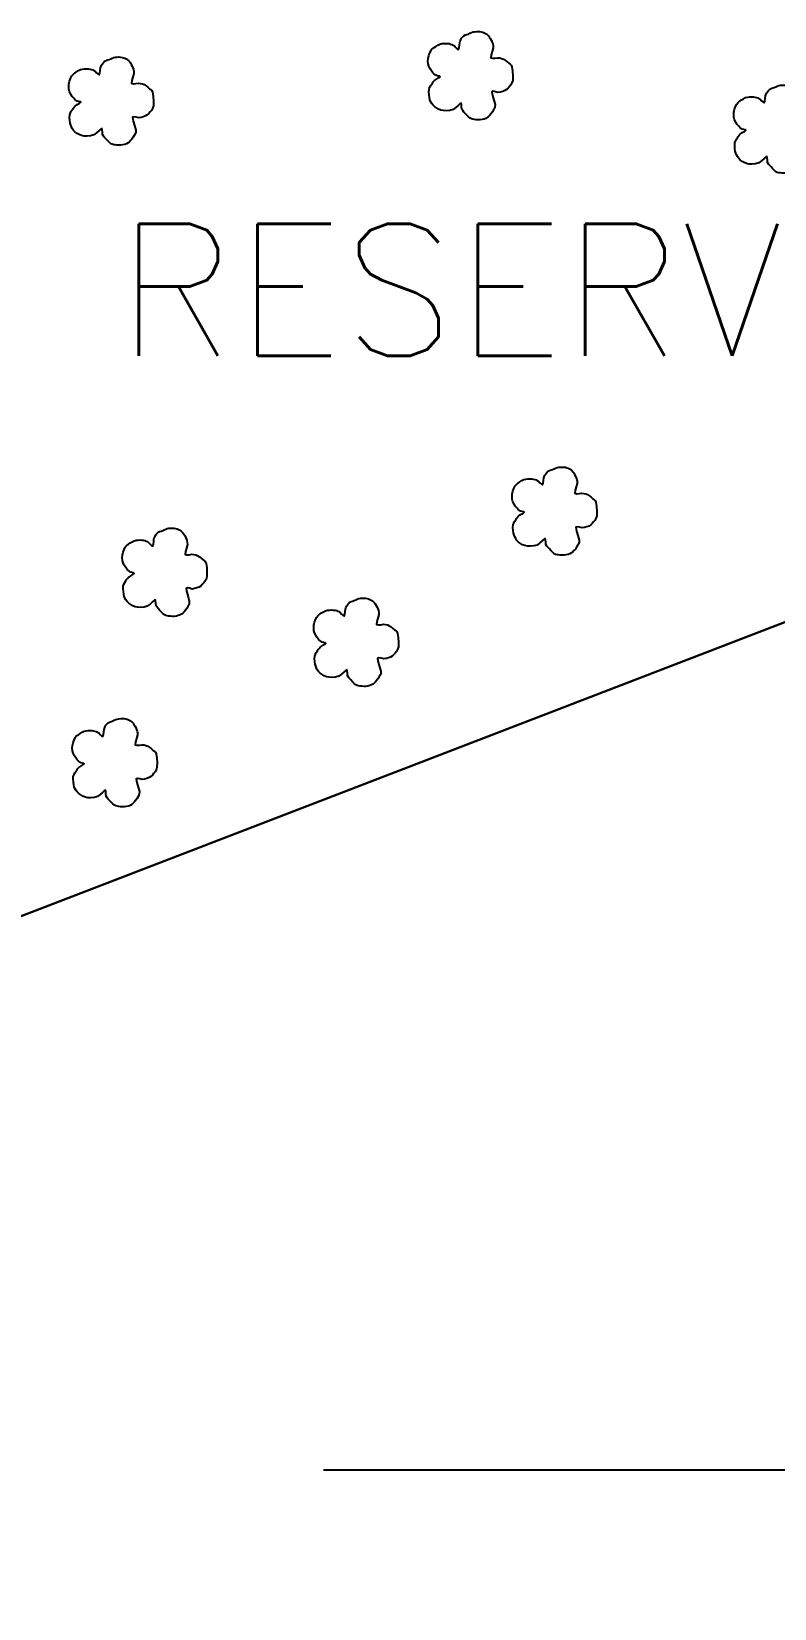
# Model space of a CAD drawing. Extents: x 730929 to 735129, y 7820181 to 7826121.
# Drawn here: x 732851.7 to 732998.2, y 7821222.7 to 7821533.6 of the extents above; entities that cross this region are included whole.
import ezdxf

# ---------------------------------------------------------------- set-up
doc = ezdxf.new("R2010")
doc.units = 0
doc.header["$MEASUREMENT"] = 0
doc.linetypes.add('LIN0', pattern=[0])
for name, color, linetype in [('0114000475', 1, 'Continuous'), ('MALHA', 8, 'Continuous'), ('RESERVA', 3, 'Continuous'), ('SIMBOLO ARVORE', 118, 'Continuous')]:
    doc.layers.add(name, color=color, linetype=linetype)
doc.layers.add('TEXTO_DIVERSOS', color=7, linetype='Continuous', lineweight=5)
doc.styles.add('Simplex', font='simplex.shx')

msp = doc.modelspace()

# ---------------------------------------------------------------- linework, layer by layer
at = {"layer": '0114000475'}
msp.add_lwpolyline([(732391.54, 7821455.55), (732456.35, 7821426.55), (732466.92, 7821403.84), (732446.28, 7821328.22), (732416.33, 7821266.98), (732407.51, 7821243.97), (732458.27, 7821242.72), (732526.28, 7821222.68), (732662.53, 7821281.66), (732761.64, 7821325.35), (733098.19, 7821454.83)], dxfattribs=at)
at = {"layer": 'MALHA'}
msp.add_lwpolyline([(732909.27, 7821250), (734928.54, 7821250)], dxfattribs=at)
at = {"layer": 'RESERVA', "flags": 128}
msp.add_lwpolyline([(733098.19, 7821454.83), (732761.64, 7821325.35), (732662.53, 7821281.66)], dxfattribs=at)
at = {"layer": 'SIMBOLO ARVORE', "linetype": 'LIN0', "elevation": 716.76, "flags": 128}
for points in [[(732936.29, 7821519.46), (732935.84, 7821519.07), (732935.34, 7821518.62), (732934.79, 7821518.2), (732934.15, 7821518.03), (732933.5, 7821517.96), (732932.88, 7821517.98), (732932.37, 7821518.09), (732931.92, 7821518.27), (732931.52, 7821518.51), (732931.15, 7821518.79), (732930.82, 7821519.11), (732930.55, 7821519.46), (732930.37, 7821519.79), (732930.24, 7821520.14), (732930.16, 7821520.54), (732930.07, 7821521.08), (732930.03, 7821521.63), (732930.05, 7821522.15), (732930.18, 7821522.54), (732930.36, 7821522.87), (732930.57, 7821523.16), (732930.72, 7821523.43), (732930.9, 7821523.68), (732931.12, 7821523.91), (732931.54, 7821524.19), (732931.93, 7821524.44), (732932.22, 7821524.66), (732932.09, 7821524.75), (732931.84, 7821524.81), (732931.52, 7821524.88), (732931.29, 7821525.01), (732931.06, 7821525.2), (732930.83, 7821525.45), (732930.53, 7821525.82), (732930.25, 7821526.25), (732930.02, 7821526.73), (732929.89, 7821527.22), (732929.84, 7821527.73), (732929.87, 7821528.25), (732930.02, 7821528.83), (732930.22, 7821529.37), (732930.46, 7821529.84), (732930.63, 7821530.08), (732930.83, 7821530.26), (732931.07, 7821530.41), (732931.41, 7821530.65), (732931.79, 7821530.89), (732932.19, 7821531.09), (732932.59, 7821531.19), (732932.99, 7821531.24), (732933.37, 7821531.25), (732933.71, 7821531.23), (732934.02, 7821531.19), (732934.31, 7821531.11), (732934.57, 7821531.03), (732934.81, 7821530.92), (732935.05, 7821530.77), (732935.35, 7821530.45), (732935.63, 7821530.17), (732935.87, 7821530.04), (732935.99, 7821530.42), (732936.06, 7821530.92), (732936.12, 7821531.43), (732936.17, 7821531.66), (732936.23, 7821531.83), (732936.32, 7821531.99), (732936.49, 7821532.25), (732936.69, 7821532.52), (732936.93, 7821532.76), (732937.22, 7821532.9), (732937.52, 7821533), (732937.84, 7821533.09), (732938.13, 7821533.24), (732938.43, 7821533.37), (732938.73, 7821533.49), (732939.05, 7821533.55), (732939.39, 7821533.58), (732939.72, 7821533.58), (732940.05, 7821533.56), (732940.36, 7821533.52), (732940.66, 7821533.44), (732940.94, 7821533.34), (732941.19, 7821533.2), (732941.43, 7821533.04), (732941.63, 7821532.87), (732941.82, 7821532.66), (732942, 7821532.42), (732942.18, 7821532.13), (732942.35, 7821531.79), (732942.5, 7821531.44), (732942.61, 7821531.13), (732942.68, 7821530.77), (732942.69, 7821530.35), (732942.49, 7821529.65), (732942.31, 7821528.97), (732942.24, 7821528.4), (732942.59, 7821528.3), (732943.07, 7821528.34), (732943.6, 7821528.42), (732944, 7821528.38), (732944.37, 7821528.29), (732944.73, 7821528.15), (732945.11, 7821527.9), (732945.47, 7821527.61), (732945.8, 7821527.31), (732946.04, 7821527.17), (732946.24, 7821526.97), (732946.39, 7821526.63), (732946.51, 7821525.79), (732946.56, 7821524.85), (732946.55, 7821523.95), (732946.39, 7821523.44), (732946.16, 7821523.05), (732945.89, 7821522.75), (732945.64, 7821522.44), (732945.35, 7821522.17), (732945.01, 7821521.95), (732944.58, 7821521.78), (732944.11, 7821521.65), (732943.64, 7821521.58), (732943.14, 7821521.72), (732942.71, 7821521.79), (732942.43, 7821521.69), (732942.58, 7821520.94), (732942.83, 7821520.06), (732943.08, 7821519.18), (732943.06, 7821518.74), (732942.95, 7821518.4), (732942.78, 7821518.12), (732942.57, 7821517.75), (732942.33, 7821517.41), (732942.06, 7821517.1), (732941.81, 7821516.84), (732941.55, 7821516.63), (732941.26, 7821516.46), (732940.9, 7821516.33), (732940.52, 7821516.24), (732940.13, 7821516.18), (732939.74, 7821516.18), (732939.36, 7821516.2), (732939.01, 7821516.25), (732938.71, 7821516.29), (732938.44, 7821516.36), (732938.16, 7821516.49), (732937.83, 7821516.77), (732937.51, 7821517.09), (732937.2, 7821517.44), (732936.94, 7821517.71), (732936.72, 7821517.99), (732936.54, 7821518.29), (732936.48, 7821518.76), (732936.43, 7821519.22), (732936.34, 7821519.59), (732936.34, 7821519.59)], [(732865.45, 7821514.44), (732865, 7821514.05), (732864.5, 7821513.6), (732863.95, 7821513.18), (732863.31, 7821513), (732862.66, 7821512.94), (732862.04, 7821512.96), (732861.53, 7821513.07), (732861.08, 7821513.25), (732860.68, 7821513.49), (732860.3, 7821513.77), (732859.98, 7821514.09), (732859.71, 7821514.44), (732859.53, 7821514.76), (732859.4, 7821515.12), (732859.31, 7821515.52), (732859.23, 7821516.06), (732859.19, 7821516.6), (732859.21, 7821517.13), (732859.34, 7821517.52), (732859.52, 7821517.85), (732859.73, 7821518.14), (732859.88, 7821518.41), (732860.06, 7821518.65), (732860.28, 7821518.89), (732860.7, 7821519.17), (732861.09, 7821519.42), (732861.37, 7821519.64), (732861.25, 7821519.73), (732861, 7821519.79), (732860.67, 7821519.86), (732860.45, 7821519.99), (732860.22, 7821520.18), (732859.99, 7821520.43), (732859.69, 7821520.8), (732859.41, 7821521.23), (732859.17, 7821521.71), (732859.05, 7821522.2), (732859, 7821522.71), (732859.03, 7821523.23), (732859.18, 7821523.81), (732859.38, 7821524.35), (732859.61, 7821524.82), (732859.79, 7821525.06), (732859.99, 7821525.24), (732860.23, 7821525.38), (732860.57, 7821525.63), (732860.95, 7821525.87), (732861.35, 7821526.07), (732861.75, 7821526.17), (732862.15, 7821526.22), (732862.53, 7821526.23), (732862.87, 7821526.21), (732863.18, 7821526.16), (732863.47, 7821526.09), (732863.73, 7821526.01), (732863.97, 7821525.9), (732864.21, 7821525.75), (732864.51, 7821525.42), (732864.79, 7821525.15), (732865.03, 7821525.02), (732865.15, 7821525.39), (732865.22, 7821525.89), (732865.27, 7821526.41), (732865.33, 7821526.64), (732865.39, 7821526.81), (732865.48, 7821526.97), (732865.64, 7821527.23), (732865.85, 7821527.5), (732866.09, 7821527.74), (732866.38, 7821527.87), (732866.68, 7821527.98), (732867, 7821528.07), (732867.29, 7821528.21), (732867.58, 7821528.35), (732867.88, 7821528.46), (732868.21, 7821528.52), (732868.55, 7821528.55), (732868.88, 7821528.56), (732869.21, 7821528.54), (732869.52, 7821528.49), (732869.82, 7821528.42), (732870.1, 7821528.31), (732870.35, 7821528.18), (732870.59, 7821528.02), (732870.79, 7821527.84), (732870.98, 7821527.64), (732871.16, 7821527.4), (732871.34, 7821527.1), (732871.51, 7821526.77), (732871.65, 7821526.42), (732871.77, 7821526.11), (732871.84, 7821525.75), (732871.85, 7821525.33), (732871.65, 7821524.63), (732871.47, 7821523.95), (732871.4, 7821523.38), (732871.75, 7821523.28), (732872.23, 7821523.31), (732872.76, 7821523.4), (732873.15, 7821523.36), (732873.53, 7821523.27), (732873.89, 7821523.13), (732874.27, 7821522.87), (732874.63, 7821522.58), (732874.95, 7821522.29), (732875.2, 7821522.15), (732875.4, 7821521.95), (732875.54, 7821521.61), (732875.66, 7821520.77), (732875.72, 7821519.83), (732875.7, 7821518.93), (732875.55, 7821518.42), (732875.32, 7821518.03), (732875.05, 7821517.73), (732874.79, 7821517.42), (732874.5, 7821517.15), (732874.17, 7821516.93), (732873.74, 7821516.76), (732873.27, 7821516.63), (732872.8, 7821516.56), (732872.29, 7821516.7), (732871.87, 7821516.77), (732871.59, 7821516.67), (732871.74, 7821515.92), (732871.99, 7821515.04), (732872.24, 7821514.16), (732872.22, 7821513.72), (732872.11, 7821513.38), (732871.94, 7821513.1), (732871.73, 7821512.73), (732871.48, 7821512.39), (732871.22, 7821512.08), (732870.97, 7821511.82), (732870.71, 7821511.61), (732870.42, 7821511.44), (732870.06, 7821511.31), (732869.68, 7821511.22), (732869.29, 7821511.16), (732868.9, 7821511.16), (732868.52, 7821511.18), (732868.16, 7821511.23), (732867.87, 7821511.26), (732867.59, 7821511.34), (732867.32, 7821511.47), (732866.99, 7821511.75), (732866.66, 7821512.07), (732866.35, 7821512.42), (732866.09, 7821512.69), (732865.87, 7821512.97), (732865.7, 7821513.27), (732865.64, 7821513.74), (732865.59, 7821514.2), (732865.5, 7821514.57), (732865.5, 7821514.57)], [(732996.59, 7821508.92), (732996.14, 7821508.52), (732995.64, 7821508.08), (732995.08, 7821507.66), (732994.45, 7821507.48), (732993.8, 7821507.41), (732993.18, 7821507.44), (732992.67, 7821507.55), (732992.22, 7821507.73), (732991.81, 7821507.97), (732991.44, 7821508.25), (732991.12, 7821508.57), (732990.85, 7821508.91), (732990.67, 7821509.24), (732990.54, 7821509.6), (732990.45, 7821510), (732990.37, 7821510.53), (732990.33, 7821511.08), (732990.34, 7821511.61), (732990.48, 7821511.99), (732990.66, 7821512.33), (732990.86, 7821512.62), (732991.02, 7821512.89), (732991.19, 7821513.13), (732991.41, 7821513.37), (732991.83, 7821513.64), (732992.23, 7821513.9), (732992.51, 7821514.11), (732992.39, 7821514.2), (732992.13, 7821514.27), (732991.81, 7821514.34), (732991.59, 7821514.47), (732991.36, 7821514.66), (732991.12, 7821514.91), (732990.83, 7821515.28), (732990.55, 7821515.71), (732990.31, 7821516.19), (732990.18, 7821516.67), (732990.13, 7821517.18), (732990.16, 7821517.71), (732990.31, 7821518.28), (732990.52, 7821518.82), (732990.75, 7821519.29), (732990.93, 7821519.54), (732991.13, 7821519.71), (732991.36, 7821519.86), (732991.7, 7821520.11), (732992.08, 7821520.34), (732992.49, 7821520.55), (732992.89, 7821520.65), (732993.28, 7821520.7), (732993.66, 7821520.7), (732994, 7821520.69), (732994.32, 7821520.64), (732994.61, 7821520.57), (732994.86, 7821520.49), (732995.11, 7821520.37), (732995.35, 7821520.23), (732995.64, 7821519.9), (732995.93, 7821519.63), (732996.17, 7821519.5), (732996.28, 7821519.87), (732996.36, 7821520.37), (732996.41, 7821520.89), (732996.46, 7821521.11), (732996.53, 7821521.29), (732996.62, 7821521.44), (732996.78, 7821521.71), (732996.99, 7821521.98), (732997.23, 7821522.22), (732997.51, 7821522.35), (732997.82, 7821522.46), (732998.13, 7821522.55), (732998.43, 7821522.69), (732998.72, 7821522.83), (732999.02, 7821522.94), (732999.35, 7821523), (732999.68, 7821523.03), (733000.02, 7821523.03), (733000.34, 7821523.02), (733000.66, 7821522.97), (733000.96, 7821522.9), (733001.23, 7821522.79), (733001.49, 7821522.66), (733001.72, 7821522.49), (733001.93, 7821522.32), (733002.12, 7821522.12), (733002.29, 7821521.88), (733002.48, 7821521.58), (733002.65, 7821521.25), (733002.79, 7821520.9), (733002.91, 7821520.58), (733002.97, 7821520.23), (733002.98, 7821519.8), (733002.78, 7821519.11), (733002.6, 7821518.43), (733002.53, 7821517.86), (733002.89, 7821517.76), (733003.37, 7821517.79), (733003.9, 7821517.88), (733004.29, 7821517.83), (733004.67, 7821517.75), (733005.03, 7821517.61), (733005.41, 7821517.35), (733005.77, 7821517.06), (733006.09, 7821516.76), (733006.34, 7821516.63), (733006.53, 7821516.43), (733006.68, 7821516.09), (733006.8, 7821515.25), (733006.86, 7821514.31), (733006.84, 7821513.41), (733006.68, 7821512.89), (733006.46, 7821512.51), (733006.18, 7821512.21), (733005.93, 7821511.89), (733005.64, 7821511.63), (733005.31, 7821511.41), (733004.87, 7821511.23), (733004.41, 7821511.11), (733003.93, 7821511.04), (733003.43, 7821511.17), (733003.01, 7821511.25), (733002.73, 7821511.14), (733002.87, 7821510.4), (733003.12, 7821509.52), (733003.37, 7821508.64), (733003.35, 7821508.19), (733003.25, 7821507.85), (733003.08, 7821507.57), (733002.87, 7821507.21), (733002.62, 7821506.87), (733002.35, 7821506.55), (733002.11, 7821506.3), (733001.85, 7821506.09), (733001.56, 7821505.92), (733001.2, 7821505.79), (733000.82, 7821505.69), (733000.42, 7821505.64), (733000.03, 7821505.63), (732999.66, 7821505.66), (732999.3, 7821505.71), (732999.01, 7821505.74), (732998.73, 7821505.81), (732998.46, 7821505.95), (732998.13, 7821506.22), (732997.8, 7821506.55), (732997.49, 7821506.9), (732997.23, 7821507.16), (732997.01, 7821507.44), (732996.83, 7821507.75), (732996.78, 7821508.22), (732996.73, 7821508.67), (732996.63, 7821509.05), (732996.63, 7821509.05)], [(732952.87, 7821433.6), (732952.42, 7821433.21), (732951.92, 7821432.76), (732951.37, 7821432.34), (732950.73, 7821432.17), (732950.08, 7821432.1), (732949.46, 7821432.12), (732948.95, 7821432.23), (732948.5, 7821432.41), (732948.1, 7821432.65), (732947.73, 7821432.93), (732947.4, 7821433.25), (732947.14, 7821433.6), (732946.95, 7821433.93), (732946.82, 7821434.28), (732946.74, 7821434.69), (732946.65, 7821435.22), (732946.61, 7821435.77), (732946.63, 7821436.29), (732946.76, 7821436.68), (732946.94, 7821437.01), (732947.15, 7821437.3), (732947.3, 7821437.57), (732947.48, 7821437.82), (732947.7, 7821438.05), (732948.12, 7821438.33), (732948.52, 7821438.58), (732948.8, 7821438.8), (732948.68, 7821438.89), (732948.42, 7821438.95), (732948.1, 7821439.02), (732947.87, 7821439.16), (732947.65, 7821439.34), (732947.41, 7821439.59), (732947.11, 7821439.96), (732946.83, 7821440.39), (732946.6, 7821440.87), (732946.47, 7821441.36), (732946.42, 7821441.87), (732946.45, 7821442.39), (732946.6, 7821442.97), (732946.8, 7821443.51), (732947.04, 7821443.98), (732947.21, 7821444.22), (732947.41, 7821444.4), (732947.65, 7821444.55), (732947.99, 7821444.79), (732948.37, 7821445.03), (732948.77, 7821445.23), (732949.17, 7821445.33), (732949.57, 7821445.38), (732949.95, 7821445.39), (732950.29, 7821445.37), (732950.6, 7821445.33), (732950.89, 7821445.25), (732951.15, 7821445.17), (732951.39, 7821445.06), (732951.64, 7821444.91), (732951.93, 7821444.59), (732952.21, 7821444.31), (732952.45, 7821444.18), (732952.57, 7821444.56), (732952.65, 7821445.06), (732952.7, 7821445.57), (732952.75, 7821445.8), (732952.81, 7821445.97), (732952.9, 7821446.13), (732953.07, 7821446.39), (732953.27, 7821446.66), (732953.51, 7821446.9), (732953.8, 7821447.04), (732954.11, 7821447.14), (732954.42, 7821447.23), (732954.71, 7821447.38), (732955.01, 7821447.51), (732955.31, 7821447.63), (732955.63, 7821447.69), (732955.97, 7821447.72), (732956.3, 7821447.72), (732956.63, 7821447.7), (732956.94, 7821447.66), (732957.24, 7821447.58), (732957.52, 7821447.48), (732957.78, 7821447.34), (732958.01, 7821447.18), (732958.22, 7821447.01), (732958.4, 7821446.8), (732958.58, 7821446.57), (732958.76, 7821446.27), (732958.93, 7821445.94), (732959.08, 7821445.58), (732959.19, 7821445.27), (732959.26, 7821444.91), (732959.27, 7821444.49), (732959.07, 7821443.8), (732958.89, 7821443.11), (732958.82, 7821442.54), (732959.17, 7821442.44), (732959.65, 7821442.48), (732960.18, 7821442.56), (732960.58, 7821442.52), (732960.95, 7821442.43), (732961.31, 7821442.29), (732961.69, 7821442.04), (732962.05, 7821441.75), (732962.38, 7821441.45), (732962.62, 7821441.31), (732962.82, 7821441.11), (732962.97, 7821440.77), (732963.09, 7821439.93), (732963.15, 7821438.99), (732963.13, 7821438.09), (732962.97, 7821437.58), (732962.74, 7821437.19), (732962.47, 7821436.89), (732962.22, 7821436.58), (732961.93, 7821436.31), (732961.6, 7821436.09), (732961.16, 7821435.92), (732960.69, 7821435.8), (732960.22, 7821435.72), (732959.72, 7821435.86), (732959.29, 7821435.93), (732959.01, 7821435.83), (732959.16, 7821435.08), (732959.41, 7821434.2), (732959.66, 7821433.32), (732959.64, 7821432.88), (732959.53, 7821432.54), (732959.36, 7821432.26), (732959.15, 7821431.9), (732958.91, 7821431.55), (732958.64, 7821431.24), (732958.39, 7821430.98), (732958.13, 7821430.77), (732957.84, 7821430.6), (732957.49, 7821430.47), (732957.1, 7821430.38), (732956.71, 7821430.32), (732956.32, 7821430.32), (732955.94, 7821430.34), (732955.59, 7821430.39), (732955.29, 7821430.43), (732955.02, 7821430.5), (732954.74, 7821430.63), (732954.41, 7821430.91), (732954.09, 7821431.23), (732953.78, 7821431.58), (732953.52, 7821431.85), (732953.3, 7821432.13), (732953.12, 7821432.44), (732953.07, 7821432.9), (732953.01, 7821433.36), (732952.92, 7821433.73), (732952.92, 7821433.73)], [(732876, 7821421.55), (732875.55, 7821421.16), (732875.05, 7821420.71), (732874.5, 7821420.29), (732873.86, 7821420.12), (732873.21, 7821420.05), (732872.59, 7821420.07), (732872.08, 7821420.18), (732871.63, 7821420.36), (732871.23, 7821420.6), (732870.85, 7821420.88), (732870.53, 7821421.2), (732870.26, 7821421.55), (732870.08, 7821421.88), (732869.95, 7821422.23), (732869.86, 7821422.63), (732869.78, 7821423.17), (732869.74, 7821423.72), (732869.75, 7821424.24), (732869.89, 7821424.63), (732870.07, 7821424.96), (732870.27, 7821425.25), (732870.43, 7821425.52), (732870.61, 7821425.77), (732870.82, 7821426), (732871.24, 7821426.28), (732871.64, 7821426.53), (732871.92, 7821426.75), (732871.8, 7821426.84), (732871.54, 7821426.9), (732871.22, 7821426.97), (732871, 7821427.1), (732870.77, 7821427.29), (732870.53, 7821427.54), (732870.24, 7821427.91), (732869.96, 7821428.34), (732869.72, 7821428.82), (732869.6, 7821429.31), (732869.55, 7821429.82), (732869.58, 7821430.34), (732869.72, 7821430.92), (732869.93, 7821431.46), (732870.16, 7821431.93), (732870.34, 7821432.17), (732870.54, 7821432.35), (732870.78, 7821432.5), (732871.12, 7821432.74), (732871.5, 7821432.98), (732871.9, 7821433.18), (732872.3, 7821433.28), (732872.69, 7821433.33), (732873.08, 7821433.34), (732873.41, 7821433.32), (732873.73, 7821433.28), (732874.02, 7821433.2), (732874.27, 7821433.12), (732874.52, 7821433.01), (732874.76, 7821432.86), (732875.06, 7821432.54), (732875.34, 7821432.26), (732875.58, 7821432.13), (732875.7, 7821432.51), (732875.77, 7821433.01), (732875.82, 7821433.52), (732875.87, 7821433.75), (732875.94, 7821433.92), (732876.03, 7821434.08), (732876.19, 7821434.34), (732876.4, 7821434.61), (732876.64, 7821434.85), (732876.92, 7821434.99), (732877.23, 7821435.09), (732877.55, 7821435.18), (732877.84, 7821435.33), (732878.13, 7821435.46), (732878.43, 7821435.58), (732878.76, 7821435.64), (732879.09, 7821435.67), (732879.43, 7821435.67), (732879.75, 7821435.65), (732880.07, 7821435.61), (732880.37, 7821435.53), (732880.65, 7821435.43), (732880.9, 7821435.29), (732881.14, 7821435.13), (732881.34, 7821434.96), (732881.53, 7821434.75), (732881.7, 7821434.51), (732881.89, 7821434.22), (732882.06, 7821433.88), (732882.2, 7821433.53), (732882.32, 7821433.22), (732882.39, 7821432.86), (732882.4, 7821432.44), (732882.2, 7821431.75), (732882.01, 7821431.06), (732881.94, 7821430.49), (732882.3, 7821430.39), (732882.78, 7821430.43), (732883.31, 7821430.51), (732883.7, 7821430.47), (732884.08, 7821430.38), (732884.44, 7821430.24), (732884.82, 7821429.99), (732885.18, 7821429.7), (732885.5, 7821429.4), (732885.75, 7821429.26), (732885.94, 7821429.06), (732886.09, 7821428.72), (732886.21, 7821427.88), (732886.27, 7821426.94), (732886.25, 7821426.04), (732886.09, 7821425.53), (732885.87, 7821425.14), (732885.59, 7821424.84), (732885.34, 7821424.53), (732885.05, 7821424.26), (732884.72, 7821424.04), (732884.28, 7821423.87), (732883.82, 7821423.74), (732883.35, 7821423.67), (732882.84, 7821423.81), (732882.42, 7821423.88), (732882.14, 7821423.78), (732882.29, 7821423.03), (732882.54, 7821422.15), (732882.78, 7821421.27), (732882.76, 7821420.83), (732882.66, 7821420.49), (732882.49, 7821420.21), (732882.28, 7821419.84), (732882.03, 7821419.5), (732881.76, 7821419.19), (732881.52, 7821418.93), (732881.26, 7821418.72), (732880.97, 7821418.55), (732880.61, 7821418.42), (732880.23, 7821418.33), (732879.83, 7821418.27), (732879.45, 7821418.27), (732879.07, 7821418.29), (732878.71, 7821418.34), (732878.42, 7821418.38), (732878.14, 7821418.45), (732877.87, 7821418.58), (732877.54, 7821418.86), (732877.21, 7821419.18), (732876.9, 7821419.53), (732876.64, 7821419.8), (732876.42, 7821420.08), (732876.25, 7821420.38), (732876.19, 7821420.85), (732876.14, 7821421.31), (732876.05, 7821421.68), (732876.05, 7821421.68)], [(732913.76, 7821407.75), (732913.31, 7821407.36), (732912.81, 7821406.91), (732912.26, 7821406.49), (732911.62, 7821406.32), (732910.97, 7821406.25), (732910.35, 7821406.27), (732909.84, 7821406.38), (732909.39, 7821406.56), (732908.99, 7821406.8), (732908.61, 7821407.08), (732908.29, 7821407.4), (732908.02, 7821407.75), (732907.84, 7821408.08), (732907.71, 7821408.43), (732907.62, 7821408.84), (732907.54, 7821409.37), (732907.5, 7821409.92), (732907.51, 7821410.44), (732907.65, 7821410.83), (732907.83, 7821411.16), (732908.03, 7821411.45), (732908.19, 7821411.72), (732908.36, 7821411.97), (732908.58, 7821412.2), (732909, 7821412.48), (732909.4, 7821412.73), (732909.68, 7821412.95), (732909.56, 7821413.04), (732909.3, 7821413.1), (732908.98, 7821413.17), (732908.76, 7821413.31), (732908.53, 7821413.49), (732908.29, 7821413.74), (732908, 7821414.11), (732907.72, 7821414.54), (732907.48, 7821415.02), (732907.36, 7821415.51), (732907.31, 7821416.02), (732907.34, 7821416.54), (732907.48, 7821417.12), (732907.69, 7821417.66), (732907.92, 7821418.13), (732908.1, 7821418.37), (732908.3, 7821418.55), (732908.54, 7821418.7), (732908.88, 7821418.94), (732909.26, 7821419.18), (732909.66, 7821419.38), (732910.06, 7821419.48), (732910.45, 7821419.53), (732910.84, 7821419.54), (732911.17, 7821419.52), (732911.49, 7821419.48), (732911.78, 7821419.41), (732912.03, 7821419.32), (732912.28, 7821419.21), (732912.52, 7821419.06), (732912.82, 7821418.74), (732913.1, 7821418.46), (732913.34, 7821418.33), (732913.46, 7821418.71), (732913.53, 7821419.21), (732913.58, 7821419.72), (732913.63, 7821419.95), (732913.7, 7821420.12), (732913.79, 7821420.28), (732913.95, 7821420.55), (732914.16, 7821420.81), (732914.4, 7821421.05), (732914.68, 7821421.19), (732914.99, 7821421.29), (732915.31, 7821421.38), (732915.6, 7821421.53), (732915.89, 7821421.66), (732916.19, 7821421.78), (732916.52, 7821421.84), (732916.85, 7821421.87), (732917.19, 7821421.87), (732917.51, 7821421.85), (732917.83, 7821421.81), (732918.13, 7821421.73), (732918.4, 7821421.63), (732918.66, 7821421.49), (732918.89, 7821421.33), (732919.1, 7821421.16), (732919.29, 7821420.95), (732919.46, 7821420.72), (732919.65, 7821420.42), (732919.82, 7821420.09), (732919.96, 7821419.73), (732920.08, 7821419.42), (732920.15, 7821419.06), (732920.16, 7821418.64), (732919.96, 7821417.95), (732919.77, 7821417.26), (732919.7, 7821416.69), (732920.06, 7821416.59), (732920.54, 7821416.63), (732921.07, 7821416.71), (732921.46, 7821416.67), (732921.84, 7821416.58), (732922.2, 7821416.44), (732922.58, 7821416.19), (732922.94, 7821415.9), (732923.26, 7821415.6), (732923.51, 7821415.46), (732923.7, 7821415.26), (732923.85, 7821414.92), (732923.97, 7821414.08), (732924.03, 7821413.14), (732924.01, 7821412.24), (732923.85, 7821411.73), (732923.63, 7821411.34), (732923.35, 7821411.04), (732923.1, 7821410.73), (732922.81, 7821410.46), (732922.48, 7821410.24), (732922.04, 7821410.07), (732921.58, 7821409.95), (732921.1, 7821409.87), (732920.6, 7821410.01), (732920.18, 7821410.08), (732919.9, 7821409.98), (732920.05, 7821409.24), (732920.3, 7821408.35), (732920.54, 7821407.48), (732920.52, 7821407.03), (732920.42, 7821406.69), (732920.25, 7821406.41), (732920.04, 7821406.05), (732919.79, 7821405.7), (732919.52, 7821405.39), (732919.28, 7821405.14), (732919.02, 7821404.92), (732918.73, 7821404.75), (732918.37, 7821404.62), (732917.99, 7821404.53), (732917.59, 7821404.48), (732917.21, 7821404.47), (732916.83, 7821404.49), (732916.47, 7821404.54), (732916.18, 7821404.58), (732915.9, 7821404.65), (732915.63, 7821404.78), (732915.3, 7821405.06), (732914.97, 7821405.39), (732914.66, 7821405.73), (732914.4, 7821406), (732914.18, 7821406.28), (732914.01, 7821406.59), (732913.95, 7821407.06), (732913.9, 7821407.51), (732913.81, 7821407.88), (732913.81, 7821407.88)], [(732866.16, 7821384.01), (732865.71, 7821383.61), (732865.21, 7821383.17), (732864.65, 7821382.75), (732864.02, 7821382.57), (732863.37, 7821382.5), (732862.75, 7821382.53), (732862.24, 7821382.64), (732861.79, 7821382.82), (732861.38, 7821383.06), (732861.01, 7821383.34), (732860.69, 7821383.66), (732860.42, 7821384), (732860.24, 7821384.33), (732860.11, 7821384.69), (732860.02, 7821385.09), (732859.94, 7821385.62), (732859.9, 7821386.17), (732859.91, 7821386.7), (732860.05, 7821387.08), (732860.23, 7821387.42), (732860.43, 7821387.71), (732860.59, 7821387.98), (732860.76, 7821388.22), (732860.98, 7821388.46), (732861.4, 7821388.73), (732861.8, 7821388.99), (732862.08, 7821389.2), (732861.96, 7821389.29), (732861.7, 7821389.36), (732861.38, 7821389.43), (732861.16, 7821389.56), (732860.93, 7821389.75), (732860.69, 7821390), (732860.4, 7821390.37), (732860.12, 7821390.8), (732859.88, 7821391.28), (732859.75, 7821391.76), (732859.7, 7821392.27), (732859.73, 7821392.8), (732859.88, 7821393.37), (732860.09, 7821393.91), (732860.32, 7821394.38), (732860.5, 7821394.63), (732860.7, 7821394.8), (732860.93, 7821394.95), (732861.27, 7821395.2), (732861.65, 7821395.43), (732862.06, 7821395.64), (732862.46, 7821395.74), (732862.85, 7821395.79), (732863.23, 7821395.79), (732863.57, 7821395.78), (732863.89, 7821395.73), (732864.18, 7821395.66), (732864.43, 7821395.58), (732864.68, 7821395.46), (732864.92, 7821395.32), (732865.22, 7821394.99), (732865.5, 7821394.72), (732865.74, 7821394.59), (732865.85, 7821394.96), (732865.93, 7821395.46), (732865.98, 7821395.98), (732866.03, 7821396.2), (732866.1, 7821396.38), (732866.19, 7821396.53), (732866.35, 7821396.8), (732866.56, 7821397.07), (732866.8, 7821397.31), (732867.08, 7821397.44), (732867.39, 7821397.55), (732867.7, 7821397.64), (732868, 7821397.78), (732868.29, 7821397.92), (732868.59, 7821398.03), (732868.92, 7821398.09), (732869.25, 7821398.12), (732869.59, 7821398.12), (732869.91, 7821398.11), (732870.23, 7821398.06), (732870.53, 7821397.99), (732870.8, 7821397.88), (732871.06, 7821397.75), (732871.29, 7821397.58), (732871.5, 7821397.41), (732871.69, 7821397.21), (732871.86, 7821396.97), (732872.05, 7821396.67), (732872.22, 7821396.34), (732872.36, 7821395.99), (732872.48, 7821395.67), (732872.54, 7821395.32), (732872.55, 7821394.89), (732872.35, 7821394.2), (732872.17, 7821393.52), (732872.1, 7821392.95), (732872.46, 7821392.85), (732872.94, 7821392.88), (732873.47, 7821392.97), (732873.86, 7821392.92), (732874.24, 7821392.84), (732874.6, 7821392.7), (732874.98, 7821392.44), (732875.34, 7821392.15), (732875.66, 7821391.85), (732875.91, 7821391.72), (732876.1, 7821391.52), (732876.25, 7821391.18), (732876.37, 7821390.34), (732876.43, 7821389.4), (732876.41, 7821388.5), (732876.25, 7821387.98), (732876.03, 7821387.6), (732875.75, 7821387.3), (732875.5, 7821386.98), (732875.21, 7821386.72), (732874.88, 7821386.5), (732874.44, 7821386.32), (732873.98, 7821386.2), (732873.5, 7821386.13), (732873, 7821386.26), (732872.58, 7821386.34), (732872.3, 7821386.23), (732872.44, 7821385.49), (732872.69, 7821384.61), (732872.94, 7821383.73), (732872.92, 7821383.28), (732872.82, 7821382.94), (732872.65, 7821382.66), (732872.44, 7821382.3), (732872.19, 7821381.96), (732871.92, 7821381.64), (732871.68, 7821381.39), (732871.42, 7821381.18), (732871.13, 7821381.01), (732870.77, 7821380.88), (732870.39, 7821380.78), (732869.99, 7821380.73), (732869.6, 7821380.72), (732869.23, 7821380.75), (732868.87, 7821380.8), (732868.58, 7821380.83), (732868.3, 7821380.9), (732868.03, 7821381.04), (732867.7, 7821381.31), (732867.37, 7821381.64), (732867.06, 7821381.99), (732866.8, 7821382.25), (732866.58, 7821382.53), (732866.4, 7821382.84), (732866.35, 7821383.31), (732866.3, 7821383.76), (732866.2, 7821384.14), (732866.2, 7821384.14)]]:
    msp.add_lwpolyline(points, dxfattribs=at)

# ---------------------------------------------------------------- texts
at = {"layer": 'TEXTO_DIVERSOS', "linetype": 'Continuous', "style": 'Simplex'}
msp.add_text('RESERVA', height=26, dxfattribs=at).set_placement((732868.38, 7821469.67, 716.76))

doc.saveas('drawing.dxf')
